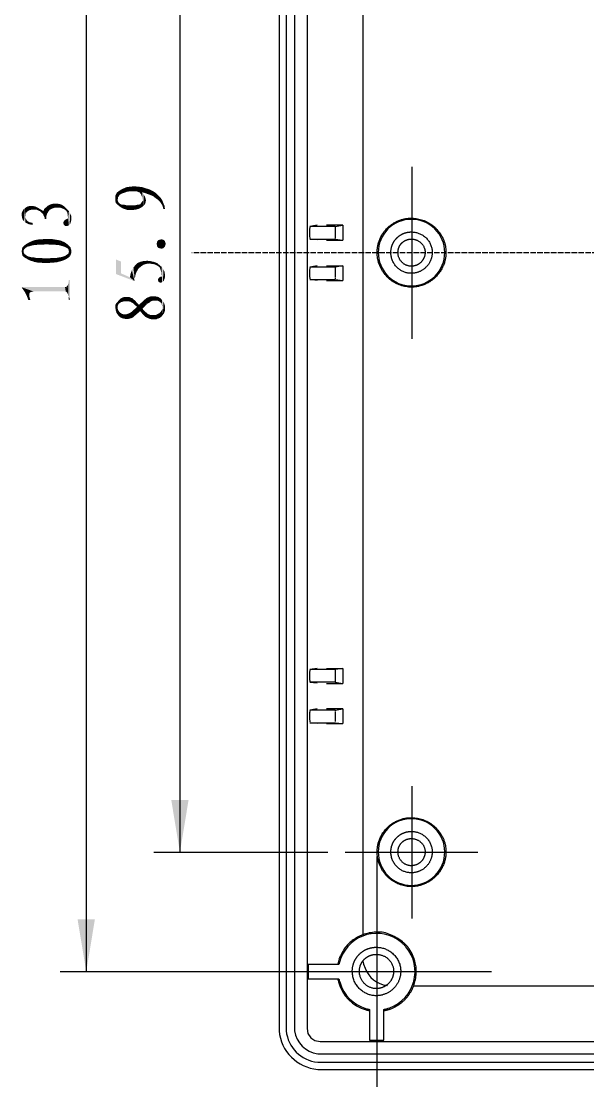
# Model space of a CAD drawing. Header units: millimetres. Extents: x 67 to 592, y -195 to 280.
# Drawn here: x 464.6 to 505.2, y -0.4 to 75.9 of the extents above; entities that cross this region are included whole.
import ezdxf

# ---------------------------------------------------------------- set-up
doc = ezdxf.new("R2010")
doc.units = ezdxf.units.MM
doc.linetypes.add('PDF_IMPORT', pattern=[1, 0.8, -0.2])
doc.layers.add('PDF_图层 1', color=7, linetype='Continuous', true_color=0x231f20)

msp = doc.modelspace()

# ---------------------------------------------------------------- linework, layer by layer
at = {"layer": 'PDF_图层 1', "color": 7, "lineweight": -3}
for points in [[(485.99, 115.828), (485.623, 115.744), (485.341, 115.546), (485.116, 115.236), (485.059, 114.897), (485.059, 3.768)], [(469.228, 110.834), (469.228, 59.333), (469.228, 7.832)], [(489.066, 108.181), (489.066, 10.484)], [(475.944, 102.283), (475.944, 59.333), (475.944, 16.382)], [(492.566, 65.484), (492.566, 64.074), (492.566, 59.333), (492.566, 54.563), (492.566, 53.181)], [(485.793, 61.308), (485.257, 61.223)], [(487.063, 61.223), (485.257, 61.223)], [(487.063, 61.223), (487.627, 61.308), (486.442, 61.308)], [(487.063, 61.195), (487.063, 61.139)], [(487.063, 61.139), (487.063, 61.082)], [(487.063, 61.082), (487.063, 61.026)], [(487.627, 61.308), (487.627, 60.236)], [(485.793, 60.264), (485.257, 60.32), (487.063, 60.32)], [(487.063, 61.026), (487.063, 60.941)], [(487.063, 60.941), (487.063, 60.856)], [(487.063, 60.857), (487.063, 60.772)], [(487.063, 60.772), (487.063, 60.687)], [(487.063, 60.687), (487.063, 60.602)], [(487.063, 60.603), (487.063, 60.518)], [(487.063, 60.518), (487.063, 60.461)], [(487.063, 60.461), (487.063, 60.405)], [(487.063, 60.405), (487.063, 60.349)], [(487.063, 60.32), (487.627, 60.236)], [(486.442, 60.236), (487.627, 60.236)], [(485.257, 58.204), (485.228, 58.119), (485.228, 58.035), (485.228, 57.95), (485.228, 57.865), (485.228, 57.781), (485.228, 57.696), (485.228, 57.639), (485.257, 57.555)], [(485.793, 58.401), (485.257, 58.317)], [(487.063, 58.317), (485.257, 58.317)], [(485.257, 58.289), (485.257, 58.232)], [(486.442, 58.401), (487.627, 58.401), (487.063, 58.317)], [(487.063, 58.289), (487.063, 58.232)], [(487.063, 58.204), (487.063, 58.119)], [(487.063, 58.119), (487.063, 58.034)], [(487.063, 58.035), (487.063, 57.95)], [(487.627, 58.401), (487.627, 57.357)], [(485.257, 57.527), (485.257, 57.47)], [(485.793, 57.357), (485.257, 57.414), (487.063, 57.414)], [(486.442, 57.357), (487.627, 57.357)], [(487.063, 57.95), (487.063, 57.865)], [(487.063, 57.865), (487.063, 57.78)], [(487.063, 57.781), (487.063, 57.696)], [(487.063, 57.696), (487.063, 57.611)], [(487.063, 57.611), (487.063, 57.555)], [(487.063, 57.527), (487.063, 57.47)], [(487.063, 57.414), (487.627, 57.357)], [(485.793, 29.561), (485.257, 29.476)], [(487.063, 29.476), (485.257, 29.476)], [(486.442, 29.561), (487.627, 29.561), (487.627, 28.489)], [(487.627, 29.561), (487.063, 29.476)], [(487.063, 29.448), (487.063, 29.391)], [(487.063, 29.391), (487.063, 29.335)], [(487.063, 29.335), (487.063, 29.279)], [(487.063, 29.279), (487.063, 29.194)], [(487.063, 29.194), (487.063, 29.109)], [(487.063, 29.109), (487.063, 29.025)], [(487.063, 29.025), (487.063, 28.94)], [(487.063, 28.573), (485.257, 28.573), (485.793, 28.517)], [(486.442, 28.488), (487.627, 28.488)], [(487.063, 28.94), (487.063, 28.855)], [(487.063, 28.855), (487.063, 28.771)], [(487.063, 28.771), (487.063, 28.714)], [(487.063, 28.714), (487.063, 28.658)], [(487.063, 28.658), (487.063, 28.601)], [(487.063, 28.573), (487.627, 28.489)], [(485.257, 26.457), (485.228, 26.372), (485.228, 26.287), (485.228, 26.203), (485.228, 26.118), (485.228, 26.033), (485.228, 25.949), (485.228, 25.892), (485.257, 25.808)], [(485.793, 26.654), (485.257, 26.57)], [(487.063, 26.569), (485.257, 26.569)], [(485.257, 26.541), (485.257, 26.485)], [(487.627, 26.654), (486.442, 26.654)], [(487.063, 26.57), (487.627, 26.654), (487.627, 25.61)], [(487.063, 26.541), (487.063, 26.485)], [(487.063, 26.457), (487.063, 26.372)], [(487.063, 26.372), (487.063, 26.287)], [(487.063, 26.287), (487.063, 26.203)], [(487.063, 26.203), (487.063, 26.118)], [(487.063, 26.118), (487.063, 26.033)], [(487.063, 26.033), (487.063, 25.949)], [(485.257, 25.779), (485.257, 25.723)], [(485.793, 25.61), (485.257, 25.666), (487.063, 25.666)], [(486.442, 25.61), (487.627, 25.61)], [(487.063, 25.949), (487.063, 25.864)], [(487.063, 25.864), (487.063, 25.808)], [(487.063, 25.808), (487.063, 25.751)], [(487.063, 25.666), (487.627, 25.61)], [(492.566, 21.123), (492.566, 16.382)], [(486.555, 16.382), (474.081, 16.382)], [(492.566, 16.382), (487.796, 16.382)], [(490.054, 16.072), (490.054, 12.827)], [(497.306, 16.382), (492.566, 16.382), (492.566, 11.641)], [(490.054, 12.827), (490.054, 7.832)], [(483.817, 7.832), (467.365, 7.832)], [(490.054, 7.832), (485.059, 7.832), (481.814, 7.832)], [(487.345, 8.34), (485.144, 8.34)], [(485.144, 8.34), (485.144, 7.324)], [(498.294, 7.832), (495.049, 7.832), (490.054, 7.832), (490.054, 2.837), (490.054, -0.408)], [(485.144, 7.324), (487.345, 7.324)], [(492.707, 6.816), (530.408, 6.816)], [(489.546, 5.123), (489.546, 2.922)], [(485.059, 3.768), (485.116, 3.401), (485.341, 3.091), (485.623, 2.893), (485.99, 2.837), (537.124, 2.837)], [(489.546, 2.921), (490.562, 2.921)], [(486.047, 0.833), (537.04, 0.833)]]:
    msp.add_lwpolyline(points, dxfattribs=at)
for points in [[(483.563, 114.812), (483.563, 3.824), (483.563, 3.599, 0.356875), (485.821, 1.341), (486.047, 1.341)], [(484.156, 114.812), (484.156, 3.824), (484.156, 3.599, 0.325847), (485.821, 1.934), (486.047, 1.934)], [(486.047, 1.341), (537.04, 1.341), (537.294, 1.341, 0.35711), (539.551, 3.599), (539.551, 3.825)]]:
    msp.add_lwpolyline(points, format="xyb", dxfattribs=at)
for points in [[(492.537, 56.962, 0.414706), (494.936, 59.361, 0.417147), (492.537, 61.731, 0.419643), (490.167, 59.361, 0.417147)], [(492.537, 14.012, 0.414706), (494.936, 16.411, 0.417147), (492.537, 18.781, 0.419643), (490.167, 16.411, 0.417147)]]:
    msp.add_lwpolyline(points, format="xyb", close=True, dxfattribs=at)
at = {"layer": 'PDF_图层 1', "color": 7, "linetype": 'PDF_IMPORT', "lineweight": -3, "ltscale": 0.490833}
msp.add_lwpolyline([(546.296, 59.333), (476.791, 59.333)], dxfattribs=at)
at = {"layer": 'PDF_图层 1', "color": 7, "lineweight": -3}
for centre in [(488.417, 60.772), (488.417, 29.025)]:
    msp.add_arc(centre, 3.189, 172.37185, 187.62815, dxfattribs=at)
for points, knots in [([(483.055, 114.812), (483.055, 77.816), (483.055, 40.82), (483.055, 3.824), (483.055, 3.749), (483.055, 3.674), (483.055, 3.599), (483.166, 2.149), (484.368, 0.937), (485.821, 0.833), (485.896, 0.833), (485.971, 0.833), (486.047, 0.833)], [0, 0, 0, 0, 1, 1, 1, 2, 2, 2, 3, 3, 3, 4, 4, 4, 4]), ([(490.562, 2.922), (490.562, 3.655), (490.562, 4.389), (490.562, 5.123), (490.637, 5.142), (490.712, 5.16), (490.788, 5.179), (490.853, 5.198), (490.919, 5.217), (490.985, 5.236), (492.767, 5.886), (493.412, 8.166), (492.142, 9.61), (492.095, 9.666), (492.048, 9.723), (492.001, 9.779), (491.945, 9.826), (491.888, 9.873), (491.832, 9.92), (490.347, 11.163), (488.159, 10.566), (487.458, 8.763), (487.439, 8.697), (487.42, 8.631), (487.401, 8.566), (487.382, 8.49), (487.364, 8.415), (487.345, 8.34)], [0, 0, 0, 0, 1, 1, 1, 2, 2, 2, 3, 3, 3, 4, 4, 4, 5, 5, 5, 6, 6, 6, 7, 7, 7, 8, 8, 8, 9, 9, 9, 9]), ([(489.066, 8.594), (489.076, 8.518), (489.085, 8.443), (489.095, 8.368), (489.413, 7.522), (489.718, 7.163), (490.59, 6.872), (490.665, 6.863), (490.741, 6.853), (490.816, 6.844)], [0, 0, 0, 0, 1, 1, 1, 2, 2, 2, 3, 3, 3, 3]), ([(487.26, 7.324), (487.279, 7.248), (487.298, 7.173), (487.317, 7.098), (487.567, 6.152), (488.333, 5.333), (489.292, 5.094), (489.367, 5.076), (489.443, 5.057), (489.518, 5.038)], [0, 0, 0, 0, 1, 1, 1, 2, 2, 2, 3, 3, 3, 3]), ([(487.345, 7.324), (487.364, 7.248), (487.382, 7.173), (487.401, 7.098), (487.722, 6.088), (488.31, 5.5), (489.32, 5.179), (489.395, 5.16), (489.471, 5.141), (489.546, 5.123)], [0, 0, 0, 0, 1, 1, 1, 2, 2, 2, 3, 3, 3, 3]), ([(486.047, 1.934), (503.044, 1.934), (520.042, 1.934), (537.04, 1.934), (537.124, 1.934), (537.209, 1.934), (537.294, 1.934), (538.128, 2.063), (538.853, 2.743), (538.93, 3.599), (538.94, 3.674), (538.949, 3.749), (538.959, 3.824)], [0, 0, 0, 0, 1, 1, 1, 2, 2, 2, 3, 3, 3, 4, 4, 4, 4])]:
    msp.add_open_spline(points, degree=3, knots=knots, dxfattribs=at)
for points, weights, knots in [([(492.537, 56.877), (493.985, 56.89), (495.008, 57.914), (495.021, 59.361), (495.021, 60.715), (493.892, 61.816), (492.537, 61.816), (491.1, 61.815), (490.083, 60.798), (490.082, 59.361), (490.082, 58.006), (491.183, 56.877), (492.537, 56.877)], [1, 0.808849557521, 0.808849557521, 1, 1, 1, 1, 0.805076142132, 0.805076142132, 1, 1, 1, 1], [0, 0, 0, 0, 1.553275, 1.553275, 1.553275, 2.553275, 2.553275, 2.553275, 4.122635, 4.122635, 4.122635, 5.122635, 5.122635, 5.122635, 5.122635]), ([(492.537, 57.865), (493.41, 57.871), (494.027, 58.488), (494.033, 59.361), (494.033, 60.179), (493.356, 60.828), (492.537, 60.828), (492.142, 60.831), (491.776, 60.681), (491.497, 60.401), (491.217, 60.122), (491.067, 59.756), (491.07, 59.361), (491.07, 58.542), (491.719, 57.865), (492.537, 57.865)], [1, 0.807819016244, 0.807819016244, 1, 1, 1, 1, 0.948367447276, 0.948367447276, 1, 0.948367447276, 0.948367447276, 1, 1, 1, 1], [0, 0, 0, 0, 1.557681, 1.557681, 1.557681, 2.557681, 2.557681, 2.557681, 3.349993, 3.349993, 3.349993, 4.142304, 4.142304, 4.142304, 5.142304, 5.142304, 5.142304, 5.142304]), ([(492.537, 58.373), (493.112, 58.38), (493.518, 58.786), (493.525, 59.361), (493.525, 59.897), (493.073, 60.32), (492.537, 60.32), (492.279, 60.322), (492.039, 60.224), (491.856, 60.042), (491.674, 59.859), (491.576, 59.619), (491.578, 59.361), (491.578, 58.825), (492.001, 58.373), (492.537, 58.373)], [1, 0.810407457664, 0.810407457664, 1, 1, 1, 1, 0.948181586224, 0.948181586224, 1, 0.948181586224, 0.948181586224, 1, 1, 1, 1], [0, 0, 0, 0, 1.546595, 1.546595, 1.546595, 2.546595, 2.546595, 2.546595, 3.340351, 3.340351, 3.340351, 4.134106, 4.134106, 4.134106, 5.134106, 5.134106, 5.134106, 5.134106]), ([(492.537, 13.927), (493.985, 13.94), (495.008, 14.963), (495.021, 16.411), (495.021, 17.765), (493.892, 18.866), (492.537, 18.866), (491.1, 18.865), (490.083, 17.848), (490.082, 16.411), (490.082, 15.056), (491.183, 13.927), (492.537, 13.927)], [1, 0.808849557521, 0.808849557521, 1, 1, 1, 1, 0.80507614213, 0.80507614213, 1, 1, 1, 1], [0, 0, 0, 0, 1.553275, 1.553275, 1.553275, 2.553275, 2.553275, 2.553275, 4.122635, 4.122635, 4.122635, 5.122635, 5.122635, 5.122635, 5.122635]), ([(492.537, 14.915), (493.41, 14.921), (494.027, 15.538), (494.033, 16.411), (494.033, 17.229), (493.356, 17.878), (492.537, 17.878), (492.142, 17.881), (491.776, 17.731), (491.497, 17.451), (491.217, 17.172), (491.067, 16.806), (491.07, 16.411), (491.07, 15.592), (491.719, 14.915), (492.537, 14.915)], [1, 0.807819016247, 0.807819016247, 1, 1, 1, 1, 0.948367447277, 0.948367447277, 1, 0.948367447277, 0.948367447277, 1, 1, 1, 1], [0, 0, 0, 0, 1.557681, 1.557681, 1.557681, 2.557681, 2.557681, 2.557681, 3.349993, 3.349993, 3.349993, 4.142304, 4.142304, 4.142304, 5.142304, 5.142304, 5.142304, 5.142304]), ([(492.537, 15.423), (493.112, 15.43), (493.518, 15.836), (493.525, 16.411), (493.525, 16.947), (493.073, 17.37), (492.537, 17.37), (492.279, 17.372), (492.039, 17.274), (491.856, 17.091), (491.674, 16.909), (491.576, 16.669), (491.578, 16.411), (491.578, 15.874), (492.001, 15.423), (492.537, 15.423)], [1, 0.810407457653, 0.810407457653, 1, 1, 1, 1, 0.948181586225, 0.948181586225, 1, 0.948181586225, 0.948181586225, 1, 1, 1, 1], [0, 0, 0, 0, 1.546595, 1.546595, 1.546595, 2.546595, 2.546595, 2.546595, 3.340351, 3.340351, 3.340351, 4.134106, 4.134106, 4.134106, 5.134106, 5.134106, 5.134106, 5.134106]), ([(490.562, 5.038), (490.637, 5.057), (490.712, 5.076), (490.788, 5.094), (490.863, 5.113), (490.938, 5.132), (491.013, 5.151), (491.906, 5.476), (492.548, 6.176), (492.794, 7.093), (493.041, 8.01), (492.836, 8.937), (492.227, 9.666), (492.17, 9.722), (492.114, 9.779), (492.057, 9.835), (492.001, 9.882), (491.945, 9.929), (491.888, 9.976), (490.405, 11.276), (488.067, 10.66), (487.373, 8.791), (487.335, 8.641), (487.298, 8.49), (487.26, 8.34)], [1, 1, 1, 1, 1, 1, 1, 0.924806731427, 0.924806731427, 1, 0.924806731427, 0.924806731427, 1, 1, 1, 1, 1, 1, 1, 1, 1, 1, 1, 1, 1], [0, 0, 0, 0, 1, 1, 1, 2, 2, 2, 2.959068, 2.959068, 2.959068, 3.918135, 3.918135, 3.918135, 4.918135, 4.918135, 4.918135, 5.918135, 5.918135, 5.918135, 6.918135, 6.918135, 6.918135, 7.918135, 7.918135, 7.918135, 7.918135]), ([(490.026, 6.11), (491.048, 6.115), (491.77, 6.838), (491.775, 7.86), (491.775, 8.819), (490.985, 9.581), (490.026, 9.581), (489.562, 9.584), (489.133, 9.408), (488.805, 9.08), (488.477, 8.753), (488.301, 8.324), (488.304, 7.86), (488.304, 6.9), (489.066, 6.11), (490.026, 6.11)], [1, 0.807086833178, 0.807086833178, 1, 1, 1, 1, 0.948419207505, 0.948419207505, 1, 0.948419207505, 0.948419207505, 1, 1, 1, 1], [0, 0, 0, 0, 1.560805, 1.560805, 1.560805, 2.560805, 2.560805, 2.560805, 3.352715, 3.352715, 3.352715, 4.144624, 4.144624, 4.144624, 5.144624, 5.144624, 5.144624, 5.144624]), ([(490.026, 6.618), (490.749, 6.625), (491.261, 7.136), (491.267, 7.86), (491.267, 8.537), (490.703, 9.073), (490.026, 9.073), (489.699, 9.076), (489.396, 8.952), (489.165, 8.721), (488.934, 8.489), (488.81, 8.187), (488.812, 7.86), (488.812, 7.183), (489.348, 6.618), (490.026, 6.618)], [1, 0.808849557526, 0.808849557526, 1, 1, 1, 1, 0.948293992199, 0.948293992199, 1, 0.948293992199, 0.948293992199, 1, 1, 1, 1], [0, 0, 0, 0, 1.553275, 1.553275, 1.553275, 2.553275, 2.553275, 2.553275, 3.346157, 3.346157, 3.346157, 4.13904, 4.13904, 4.13904, 5.13904, 5.13904, 5.13904, 5.13904])]:
    msp.add_rational_spline(points, weights, degree=3, knots=knots, dxfattribs=at)
at = {"layer": 'PDF_图层 1', "color": 7, "transparency": 33554559}
for points in [[(471.316, 63.424), (471.344, 62.917), (471.373, 63.537)], [(471.316, 63.424), (471.316, 63.227), (471.344, 62.917)], [(471.373, 63.537), (471.344, 62.917), (471.429, 62.832)], [(471.429, 63.65), (471.372, 63.538), (471.429, 62.832)], [(471.57, 63.763), (471.429, 63.65), (471.57, 63.396)], [(471.486, 63.086), (471.429, 63.65), (471.513, 62.747)], [(471.429, 63.65), (471.429, 62.832), (471.513, 62.747)], [(471.486, 63.17), (471.429, 63.65), (471.486, 63.086)], [(471.429, 63.65), (471.485, 63.17), (471.513, 63.255)], [(471.513, 63.34), (471.429, 63.65), (471.513, 63.255)], [(471.429, 63.65), (471.513, 63.34), (471.57, 63.396)], [(471.74, 63.876), (471.57, 63.763), (471.74, 63.565)], [(471.57, 63.763), (471.57, 63.396), (471.598, 63.453)], [(471.57, 63.763), (471.598, 63.453), (471.655, 63.509)], [(471.57, 63.763), (471.655, 63.509), (471.74, 63.566)], [(471.739, 63.876), (471.824, 63.594), (471.937, 63.96)], [(471.74, 63.876), (471.74, 63.565), (471.824, 63.594)], [(471.937, 63.96), (471.824, 63.594), (471.993, 63.65)], [(472.134, 64.045), (471.937, 63.96), (472.134, 63.706)], [(471.937, 63.96), (471.993, 63.65), (472.134, 63.706)], [(472.134, 64.045), (472.304, 63.735), (472.388, 64.073)], [(472.134, 64.045), (472.134, 63.706), (472.304, 63.735)], [(472.388, 64.073), (472.304, 63.735), (472.473, 63.735)], [(472.388, 64.073), (472.614, 63.735), (472.67, 64.102)], [(472.388, 64.073), (472.473, 63.735), (472.614, 63.735)], [(472.67, 64.102), (472.614, 63.735), (472.755, 63.735)], [(472.67, 64.102), (472.755, 63.735), (472.84, 63.735)], [(472.67, 64.102), (472.84, 63.735), (472.924, 63.706)], [(472.67, 64.102), (472.924, 63.706), (472.953, 64.074)], [(472.953, 64.073), (472.924, 63.707), (472.981, 63.678)], [(472.953, 64.073), (472.981, 63.678), (473.066, 63.65)], [(472.953, 64.073), (473.066, 63.65), (473.094, 63.594)], [(472.953, 64.073), (473.094, 63.594), (473.15, 63.538)], [(472.953, 64.073), (473.15, 63.538), (473.207, 63.396)], [(472.953, 64.073), (473.207, 63.396), (473.235, 63.678)], [(473.235, 64.045), (472.953, 64.073), (473.235, 63.679)], [(473.235, 63.678), (473.207, 63.396), (473.263, 63.227)], [(473.235, 64.045), (473.235, 63.679), (473.32, 63.65)], [(473.235, 64.045), (473.32, 63.65), (473.433, 63.622)], [(473.235, 64.045), (473.433, 63.622), (473.489, 63.96)], [(473.235, 63.678), (473.263, 63.227), (473.32, 62.691)], [(473.235, 63.678), (473.32, 62.691), (473.348, 63.509)], [(473.348, 63.509), (473.32, 62.691), (473.404, 62.775)], [(473.348, 63.509), (473.404, 62.775), (473.433, 63.368)], [(473.433, 63.368), (473.404, 62.775), (473.46, 62.86)], [(473.489, 63.96), (473.433, 63.622), (473.574, 63.565)], [(473.461, 63.283), (473.433, 63.368), (473.461, 62.86)], [(473.489, 63.96), (473.574, 63.565), (473.743, 63.509)], [(473.489, 63.96), (473.743, 63.509), (473.771, 63.876)], [(473.771, 63.876), (473.743, 63.509), (473.884, 63.453)], [(473.771, 63.876), (473.884, 63.453), (473.997, 63.763)], [(473.997, 63.763), (473.884, 63.453), (474.054, 63.368)], [(473.997, 63.763), (474.054, 63.368), (474.194, 63.255)], [(473.997, 63.763), (474.194, 63.255), (474.223, 63.622)], [(474.223, 63.622), (474.195, 63.255), (474.364, 63.142)], [(474.223, 63.622), (474.364, 63.142), (474.392, 63.453)], [(474.392, 63.453), (474.364, 63.142), (474.505, 63.001)], [(474.392, 63.453), (474.505, 63.001), (474.561, 63.283)], [(464.825, 62.522), (464.91, 62.183), (464.938, 62.606)], [(464.938, 62.606), (464.91, 62.183), (464.967, 62.268)], [(464.938, 62.606), (464.967, 62.268), (465.051, 62.324)], [(465.051, 62.663), (464.939, 62.606), (465.051, 62.324)], [(465.051, 62.663), (465.136, 62.38), (465.193, 62.691)], [(465.051, 62.663), (465.051, 62.324), (465.136, 62.38)], [(465.192, 62.691), (465.135, 62.38), (465.249, 62.409)], [(465.192, 62.691), (465.249, 62.409), (465.362, 62.437)], [(465.362, 62.691), (465.192, 62.691), (465.362, 62.437)], [(465.362, 62.691), (465.362, 62.437), (465.503, 62.437)], [(465.362, 62.691), (465.503, 62.437), (465.559, 62.663)], [(465.559, 62.663), (465.502, 62.437), (465.644, 62.437)], [(465.559, 62.663), (465.644, 62.437), (465.729, 62.578)], [(466.293, 62.55), (466.378, 61.985), (466.406, 62.634)], [(466.406, 62.634), (466.378, 61.985), (466.434, 62.154)], [(466.406, 62.634), (466.434, 62.154), (466.491, 62.719)], [(466.491, 62.719), (466.434, 62.154), (466.519, 62.295)], [(466.603, 62.775), (466.491, 62.719), (466.603, 62.409)], [(466.491, 62.719), (466.518, 62.295), (466.603, 62.408)], [(466.603, 62.775), (466.716, 62.465), (466.745, 62.832)], [(466.603, 62.775), (466.603, 62.409), (466.716, 62.465)], [(466.745, 62.832), (466.716, 62.465), (466.829, 62.521)], [(466.745, 62.832), (466.829, 62.521), (466.914, 62.86)], [(466.914, 62.86), (466.829, 62.522), (466.999, 62.578)], [(466.914, 62.86), (466.999, 62.578), (467.111, 62.86)], [(467.111, 62.86), (466.999, 62.578), (467.139, 62.578)], [(467.111, 62.86), (467.139, 62.578), (467.309, 62.578)], [(467.309, 62.832), (467.111, 62.86), (467.309, 62.578)], [(467.309, 62.832), (467.309, 62.578), (467.422, 62.55)], [(467.309, 62.832), (467.422, 62.55), (467.478, 62.775)], [(467.478, 62.775), (467.422, 62.549), (467.563, 62.493)], [(467.478, 62.775), (467.563, 62.493), (467.648, 62.663)], [(467.648, 62.663), (467.563, 62.493), (467.676, 62.437)], [(467.648, 62.663), (467.676, 62.437), (467.789, 62.352)], [(467.648, 62.663), (467.789, 62.352), (467.817, 62.493)], [(471.316, 63.227), (471.316, 63.029), (471.344, 62.916)], [(471.513, 63.001), (471.485, 63.086), (471.513, 62.747)], [(471.57, 62.917), (471.513, 63.001), (471.655, 62.634)], [(471.513, 63.001), (471.513, 62.747), (471.655, 62.634)], [(471.626, 62.86), (471.57, 62.917), (471.655, 62.634)], [(471.626, 62.86), (471.655, 62.634), (471.711, 62.803)], [(471.711, 62.803), (471.655, 62.634), (471.824, 62.522)], [(471.824, 62.775), (471.711, 62.803), (471.824, 62.522)], [(471.965, 62.775), (471.824, 62.775), (471.993, 62.465)], [(471.824, 62.775), (471.824, 62.522), (471.993, 62.465)], [(471.965, 62.775), (471.993, 62.465), (472.078, 62.747)], [(472.078, 62.747), (471.993, 62.465), (472.163, 62.409)], [(472.078, 62.747), (472.163, 62.409), (472.275, 62.747)], [(472.275, 62.747), (472.163, 62.409), (472.388, 62.409)], [(472.275, 62.747), (472.388, 62.409), (472.445, 62.747)], [(472.445, 62.747), (472.388, 62.409), (472.614, 62.409)], [(472.614, 62.747), (472.445, 62.747), (472.614, 62.409)], [(472.755, 62.747), (472.614, 62.747), (472.812, 62.437)], [(472.614, 62.747), (472.614, 62.409), (472.812, 62.437)], [(472.755, 62.747), (472.812, 62.437), (472.868, 62.775)], [(472.868, 62.775), (472.812, 62.437), (473.01, 62.493)], [(472.981, 62.775), (472.869, 62.775), (473.009, 62.493)], [(472.981, 62.775), (473.009, 62.493), (473.066, 62.803)], [(473.066, 62.803), (473.009, 62.493), (473.178, 62.578)], [(473.122, 62.832), (473.066, 62.804), (473.178, 62.578)], [(473.15, 62.888), (473.122, 62.832), (473.178, 62.578)], [(473.15, 62.888), (473.178, 62.578), (473.207, 62.973)], [(473.207, 62.973), (473.178, 62.578), (473.32, 62.691)], [(473.263, 63.057), (473.206, 62.973), (473.32, 62.691)], [(473.263, 63.227), (473.263, 63.142), (473.32, 62.691)], [(473.263, 63.142), (473.263, 63.057), (473.32, 62.691)], [(473.461, 63.283), (473.461, 62.86), (473.489, 62.973)], [(473.489, 63.199), (473.461, 63.283), (473.489, 62.973)], [(473.489, 63.199), (473.489, 62.973), (473.517, 63.086)], [(474.562, 63.283), (474.505, 63.001), (474.618, 62.832)], [(474.561, 63.283), (474.618, 62.832), (474.674, 63.114)], [(474.674, 63.114), (474.618, 62.832), (474.702, 62.691)], [(474.674, 63.114), (474.702, 62.691), (474.759, 62.465)], [(474.759, 62.888), (474.674, 63.114), (474.759, 62.465)], [(474.844, 62.691), (474.759, 62.888), (474.872, 62.465)], [(474.759, 62.888), (474.759, 62.465), (474.872, 62.465)], [(464.628, 62.268), (464.6, 62.183), (464.628, 61.844)], [(464.6, 62.183), (464.6, 62.014), (464.628, 61.844)], [(464.684, 62.352), (464.628, 62.268), (464.684, 61.675)], [(464.628, 62.268), (464.628, 61.844), (464.656, 61.76)], [(464.628, 62.268), (464.656, 61.76), (464.685, 61.675)], [(464.741, 62.465), (464.684, 62.352), (464.769, 61.59)], [(464.684, 62.352), (464.684, 61.675), (464.769, 61.59)], [(464.741, 62.465), (464.769, 61.59), (464.825, 62.522)], [(464.825, 62.522), (464.769, 61.59), (464.854, 61.506)], [(464.825, 62.522), (464.854, 61.506), (464.882, 61.872)], [(464.882, 62.098), (464.825, 62.522), (464.882, 61.985)], [(464.825, 62.522), (464.882, 62.098), (464.91, 62.183)], [(464.882, 61.985), (464.825, 62.521), (464.882, 61.872)], [(464.882, 61.872), (464.854, 61.506), (464.967, 61.449)], [(464.91, 61.788), (464.882, 61.872), (464.967, 61.449)], [(465.729, 62.578), (465.644, 62.437), (465.756, 62.38)], [(465.729, 62.578), (465.756, 62.38), (465.898, 62.324)], [(465.729, 62.578), (465.898, 62.324), (465.926, 62.465)], [(465.926, 62.465), (465.898, 62.324), (466.011, 62.211)], [(465.926, 62.465), (466.011, 62.211), (466.124, 62.126)], [(465.926, 62.465), (466.124, 62.126), (466.152, 62.324)], [(466.152, 62.324), (466.124, 62.126), (466.18, 61.985)], [(466.152, 62.324), (466.18, 61.985), (466.208, 62.465)], [(466.208, 62.465), (466.18, 61.985), (466.237, 61.872)], [(466.208, 62.465), (466.237, 61.872), (466.293, 62.55)], [(466.293, 62.55), (466.237, 61.872), (466.378, 61.76)], [(466.237, 61.872), (466.237, 61.76), (466.378, 61.76)], [(466.378, 61.985), (466.293, 62.55), (466.378, 61.759)], [(467.817, 62.493), (467.789, 62.352), (467.873, 62.211)], [(467.817, 62.493), (467.873, 62.211), (467.986, 62.324)], [(467.873, 62.211), (467.901, 62.014), (467.986, 62.324)], [(467.901, 62.014), (467.929, 61.788), (467.986, 62.324)], [(467.986, 62.324), (467.929, 61.788), (467.986, 61.308)], [(467.986, 62.324), (467.986, 61.308), (468.043, 61.364)], [(467.986, 62.324), (468.043, 61.364), (468.071, 62.155)], [(468.071, 62.155), (468.043, 61.364), (468.099, 61.449)], [(468.071, 62.155), (468.099, 61.449), (468.127, 61.562)], [(468.071, 62.155), (468.127, 61.562), (468.155, 61.675)], [(468.155, 61.816), (468.071, 62.155), (468.155, 61.675)], [(468.155, 61.985), (468.071, 62.155), (468.155, 61.816)], [(464.938, 61.703), (464.91, 61.788), (464.967, 61.449)], [(464.938, 61.703), (464.967, 61.449), (464.995, 61.646)], [(464.995, 61.647), (464.967, 61.449), (465.079, 61.393)], [(465.051, 61.59), (464.995, 61.647), (465.079, 61.393)], [(465.051, 61.59), (465.079, 61.393), (465.136, 61.533)], [(465.136, 61.534), (465.079, 61.392), (465.221, 61.364)], [(465.136, 61.534), (465.221, 61.364), (465.249, 61.506)], [(465.249, 61.506), (465.221, 61.364), (465.39, 61.336)], [(465.39, 61.477), (465.249, 61.506), (465.39, 61.336)], [(467.591, 61.534), (467.619, 61.364), (467.648, 61.618)], [(467.591, 61.534), (467.591, 61.449), (467.619, 61.364)], [(467.648, 61.618), (467.619, 61.364), (467.676, 61.308)], [(467.676, 61.675), (467.648, 61.618), (467.676, 61.308)], [(467.732, 61.703), (467.676, 61.675), (467.732, 61.252)], [(467.676, 61.675), (467.676, 61.308), (467.732, 61.252)], [(467.817, 61.76), (467.732, 61.703), (467.845, 61.252)], [(467.732, 61.703), (467.732, 61.252), (467.845, 61.252)], [(467.93, 61.788), (467.817, 61.76), (467.93, 61.28)], [(467.817, 61.76), (467.845, 61.252), (467.873, 61.252)], [(467.817, 61.76), (467.873, 61.252), (467.93, 61.279)], [(467.93, 61.788), (467.93, 61.28), (467.986, 61.308)], [(466.18, 60.32), (465.983, 60.292), (466.18, 59.925)], [(466.18, 60.32), (466.18, 59.925), (466.377, 59.954)], [(466.378, 60.32), (466.18, 60.32), (466.378, 59.954)], [(466.378, 60.32), (466.378, 59.954), (466.575, 59.925)], [(466.575, 60.32), (466.378, 60.32), (466.575, 59.925)], [(466.575, 60.32), (466.575, 59.925), (466.745, 59.925)], [(466.575, 60.32), (466.745, 59.925), (466.772, 60.32)], [(466.773, 60.32), (466.745, 59.925), (466.914, 59.925)], [(466.773, 60.32), (466.914, 59.925), (466.942, 60.292)], [(464.628, 59.643), (464.6, 59.446), (464.628, 59.248)], [(464.656, 59.727), (464.628, 59.643), (464.656, 59.135)], [(464.628, 59.643), (464.628, 59.248), (464.656, 59.135)], [(464.769, 59.84), (464.656, 59.728), (464.769, 59.559)], [(464.741, 59.502), (464.656, 59.728), (464.741, 59.445)], [(464.741, 59.361), (464.656, 59.727), (464.769, 59.022)], [(464.656, 59.727), (464.656, 59.135), (464.769, 59.022)], [(464.741, 59.445), (464.656, 59.727), (464.741, 59.361)], [(464.656, 59.727), (464.741, 59.502), (464.769, 59.559)], [(464.91, 59.953), (464.769, 59.841), (464.91, 59.699)], [(464.769, 59.84), (464.769, 59.559), (464.797, 59.615)], [(464.769, 59.84), (464.797, 59.615), (464.854, 59.672)], [(464.769, 59.84), (464.854, 59.672), (464.91, 59.699)], [(464.91, 59.953), (465.052, 59.784), (465.108, 60.066)], [(464.91, 59.953), (464.91, 59.699), (464.967, 59.756)], [(464.91, 59.953), (464.967, 59.756), (465.052, 59.784)], [(465.108, 60.066), (465.051, 59.784), (465.164, 59.812)], [(465.108, 60.066), (465.164, 59.812), (465.221, 60.123)], [(465.221, 60.123), (465.164, 59.812), (465.277, 59.841)], [(465.221, 60.123), (465.277, 59.841), (465.362, 60.179)], [(465.362, 60.179), (465.277, 59.84), (465.389, 59.869)], [(465.362, 60.179), (465.39, 59.869), (465.503, 60.236)], [(465.503, 60.236), (465.39, 59.869), (465.531, 59.897)], [(465.644, 60.264), (465.503, 60.236), (465.644, 59.897)], [(465.503, 60.236), (465.531, 59.897), (465.644, 59.897)], [(465.813, 60.292), (465.644, 60.264), (465.813, 59.926)], [(465.644, 60.264), (465.644, 59.897), (465.813, 59.926)], [(465.813, 60.292), (465.813, 59.926), (465.983, 59.926)], [(465.983, 60.292), (465.813, 60.292), (465.983, 59.926)], [(465.983, 60.292), (465.983, 59.926), (466.18, 59.926)], [(466.942, 60.292), (466.914, 59.926), (467.083, 59.897)], [(466.942, 60.292), (467.083, 59.897), (467.111, 60.264)], [(467.111, 60.264), (467.083, 59.897), (467.224, 59.897)], [(467.111, 60.264), (467.224, 59.897), (467.281, 60.236)], [(467.281, 60.236), (467.224, 59.897), (467.337, 59.869)], [(467.281, 60.236), (467.337, 59.869), (467.422, 60.208)], [(467.422, 60.207), (467.337, 59.869), (467.422, 59.841)], [(467.534, 60.151), (467.422, 60.208), (467.534, 59.812)], [(467.422, 60.207), (467.422, 59.841), (467.534, 59.812)], [(467.676, 60.094), (467.534, 60.151), (467.704, 59.756)], [(467.534, 60.151), (467.534, 59.812), (467.704, 59.756)], [(467.676, 60.094), (467.704, 59.756), (467.788, 60.01)], [(467.788, 60.01), (467.704, 59.756), (467.817, 59.699)], [(467.788, 60.01), (467.817, 59.699), (467.873, 59.953)], [(467.873, 59.953), (467.817, 59.699), (467.901, 59.643)], [(467.873, 59.953), (467.901, 59.643), (467.958, 59.558)], [(467.958, 59.869), (467.873, 59.953), (467.958, 59.558)], [(467.958, 59.869), (467.958, 59.558), (467.986, 59.445)], [(467.958, 59.869), (467.986, 59.445), (468.042, 59.079)], [(468.042, 59.784), (467.958, 59.869), (468.042, 59.079)], [(468.042, 59.784), (468.042, 59.079), (468.099, 59.163)], [(468.099, 59.727), (468.042, 59.784), (468.099, 59.163)], [(468.099, 59.727), (468.099, 59.163), (468.127, 59.248)], [(468.127, 59.615), (468.099, 59.727), (468.127, 59.248)], [(468.127, 59.615), (468.127, 59.248), (468.155, 59.333)], [(468.155, 59.445), (468.127, 59.615), (468.155, 59.333)], [(468.155, 59.53), (468.127, 59.615), (468.155, 59.445)], [(474.308, 60.123), (474.279, 59.981), (474.308, 59.812)], [(474.336, 60.179), (474.307, 60.123), (474.336, 59.756)], [(474.308, 60.123), (474.308, 59.812), (474.335, 59.756)], [(474.392, 60.236), (474.335, 60.179), (474.392, 59.7)], [(474.336, 60.179), (474.336, 59.756), (474.392, 59.699)], [(474.392, 60.236), (474.449, 59.671), (474.477, 60.264)], [(474.392, 60.236), (474.392, 59.7), (474.449, 59.671)], [(474.477, 60.264), (474.449, 59.672), (474.561, 59.643)], [(474.562, 60.292), (474.476, 60.264), (474.562, 59.643)], [(474.674, 60.292), (474.561, 60.292), (474.674, 59.643)], [(474.562, 60.292), (474.562, 59.643), (474.674, 59.643)], [(474.674, 60.292), (474.674, 59.643), (474.759, 59.672)], [(474.759, 60.264), (474.674, 60.292), (474.759, 59.672)], [(474.759, 60.264), (474.759, 59.672), (474.815, 59.728)], [(474.759, 60.264), (474.815, 59.728), (474.844, 60.207)], [(474.844, 60.207), (474.815, 59.727), (474.872, 59.784)], [(474.872, 60.151), (474.844, 60.208), (474.872, 59.784)], [(474.872, 60.151), (474.872, 59.784), (474.9, 59.897)], [(474.9, 60.066), (474.872, 60.151), (474.9, 59.897)], [(474.9, 60.066), (474.9, 59.897), (474.928, 59.981)], [(464.769, 59.305), (464.741, 59.361), (464.769, 59.022)], [(464.797, 59.248), (464.769, 59.305), (464.91, 58.937)], [(464.769, 59.305), (464.769, 59.022), (464.91, 58.938)], [(464.854, 59.22), (464.797, 59.248), (464.91, 58.938)], [(464.91, 59.163), (464.854, 59.22), (464.91, 58.937)], [(464.967, 59.135), (464.91, 59.163), (465.108, 58.824)], [(464.91, 59.163), (464.91, 58.937), (465.108, 58.825)], [(465.051, 59.078), (464.967, 59.135), (465.108, 58.825)], [(465.051, 59.078), (465.108, 58.825), (465.164, 59.051)], [(465.164, 59.051), (465.108, 58.824), (465.221, 58.768)], [(465.164, 59.051), (465.221, 58.768), (465.277, 59.022)], [(465.277, 59.022), (465.221, 58.768), (465.362, 58.74)], [(465.277, 59.022), (465.362, 58.74), (465.389, 59.022)], [(465.39, 59.022), (465.362, 58.74), (465.502, 58.684)], [(465.39, 59.022), (465.503, 58.684), (465.531, 58.994)], [(465.531, 58.994), (465.503, 58.683), (465.643, 58.655)], [(465.644, 58.966), (465.531, 58.994), (465.644, 58.655)], [(465.644, 58.966), (465.644, 58.655), (465.813, 58.627)], [(465.813, 58.966), (465.644, 58.966), (465.813, 58.627)], [(465.813, 58.966), (465.813, 58.627), (465.983, 58.627)], [(465.983, 58.966), (465.813, 58.966), (465.983, 58.627)], [(465.983, 58.966), (465.983, 58.627), (466.18, 58.599)], [(466.18, 58.938), (465.983, 58.966), (466.18, 58.599)], [(466.18, 58.938), (466.18, 58.599), (466.377, 58.599)], [(466.378, 58.938), (466.18, 58.938), (466.378, 58.599)], [(466.575, 58.938), (466.378, 58.938), (466.772, 58.627)], [(466.378, 58.938), (466.378, 58.599), (466.773, 58.627)], [(466.745, 58.966), (466.575, 58.938), (466.772, 58.627)], [(466.745, 58.966), (466.772, 58.627), (466.914, 58.966)], [(466.914, 58.966), (466.772, 58.627), (467.111, 58.655)], [(467.083, 58.966), (466.914, 58.966), (467.111, 58.655)], [(467.083, 58.966), (467.111, 58.655), (467.224, 58.994)], [(467.224, 58.994), (467.111, 58.655), (467.422, 58.74)], [(467.337, 59.022), (467.224, 58.994), (467.422, 58.74)], [(467.422, 59.022), (467.337, 59.022), (467.422, 58.74)], [(467.534, 59.051), (467.422, 59.022), (467.676, 58.824)], [(467.422, 59.022), (467.422, 58.74), (467.676, 58.825)], [(467.534, 59.051), (467.676, 58.824), (467.704, 59.107)], [(467.704, 59.107), (467.676, 58.825), (467.788, 58.881)], [(467.704, 59.107), (467.788, 58.881), (467.817, 59.192)], [(467.817, 59.192), (467.789, 58.881), (467.873, 58.938)], [(467.817, 59.192), (467.873, 58.938), (467.901, 59.248)], [(467.901, 59.248), (467.873, 58.937), (467.958, 58.994)], [(467.958, 59.305), (467.901, 59.248), (467.958, 58.994)], [(467.986, 59.445), (467.958, 59.304), (468.043, 59.079)], [(467.958, 59.305), (467.958, 58.994), (468.042, 59.078)], [(471.711, 58.712), (471.373, 58.853), (471.711, 57.865)], [(471.373, 58.853), (471.373, 57.809), (471.711, 57.865)], [(472.501, 58.091), (472.416, 57.865), (472.699, 57.301)], [(472.614, 58.289), (472.502, 58.091), (472.699, 57.3)], [(472.755, 58.458), (472.614, 58.289), (472.755, 57.724)], [(472.699, 57.47), (472.614, 58.289), (472.699, 57.301)], [(472.614, 58.289), (472.699, 57.47), (472.727, 57.583)], [(472.614, 58.289), (472.727, 57.583), (472.756, 57.724)], [(472.896, 58.599), (472.755, 58.458), (472.896, 58.063)], [(472.755, 58.458), (472.755, 57.724), (472.783, 57.837)], [(472.755, 58.458), (472.783, 57.837), (472.84, 57.978)], [(472.755, 58.458), (472.84, 57.978), (472.897, 58.062)], [(472.896, 58.599), (473.037, 58.26), (473.094, 58.684)], [(472.896, 58.599), (472.896, 58.063), (472.953, 58.176)], [(472.896, 58.599), (472.953, 58.176), (473.037, 58.26)], [(473.094, 58.684), (473.037, 58.26), (473.178, 58.373)], [(473.094, 58.684), (473.178, 58.373), (473.32, 58.74)], [(473.32, 58.74), (473.178, 58.373), (473.348, 58.486)], [(473.32, 58.74), (473.545, 58.542), (473.602, 58.768)], [(473.32, 58.74), (473.348, 58.486), (473.545, 58.542)], [(473.602, 58.768), (473.545, 58.542), (473.743, 58.571)], [(473.602, 58.768), (473.743, 58.571), (473.828, 58.74)], [(473.828, 58.74), (473.743, 58.57), (473.912, 58.542)], [(473.828, 58.74), (473.912, 58.542), (474.082, 58.683)], [(474.082, 58.684), (473.912, 58.542), (474.109, 58.514)], [(474.082, 58.684), (474.109, 58.514), (474.251, 58.458)], [(474.082, 58.684), (474.251, 58.458), (474.308, 58.599)], [(474.308, 58.599), (474.251, 58.458), (474.392, 58.373)], [(474.307, 58.599), (474.392, 58.373), (474.449, 58.317)], [(474.307, 58.599), (474.449, 58.317), (474.477, 58.458)], [(474.477, 58.458), (474.449, 58.316), (474.505, 58.26)], [(474.477, 58.458), (474.505, 58.26), (474.533, 58.176)], [(474.477, 58.458), (474.533, 58.176), (474.562, 58.091)], [(474.477, 58.458), (474.561, 58.091), (474.589, 58.006)], [(474.477, 58.458), (474.618, 57.893), (474.646, 58.316)], [(474.646, 58.317), (474.618, 57.893), (474.646, 57.639)], [(474.646, 58.317), (474.646, 57.639), (474.674, 57.244)], [(474.646, 58.317), (474.674, 57.244), (474.731, 57.273)], [(474.646, 58.317), (474.731, 57.273), (474.759, 58.147)], [(474.759, 58.147), (474.731, 57.273), (474.787, 57.329)], [(474.759, 58.147), (474.787, 57.329), (474.815, 57.414)], [(474.759, 58.147), (474.815, 57.414), (474.844, 57.47)], [(474.844, 57.978), (474.759, 58.147), (474.844, 57.47)], [(467.958, 57.273), (467.93, 57.16), (467.958, 56.229)], [(467.958, 57.385), (467.958, 57.273), (468.071, 55.974)], [(468.071, 57.385), (467.958, 57.385), (468.071, 55.974)], [(467.958, 57.273), (467.958, 56.229), (468.071, 55.975)], [(471.711, 57.865), (472.699, 57.301), (471.372, 57.809)], [(471.711, 57.865), (472.36, 57.583), (472.699, 57.301)], [(472.416, 57.865), (472.36, 57.583), (472.699, 57.301)], [(474.392, 57.47), (474.364, 57.414), (474.392, 57.301)], [(474.42, 57.527), (474.392, 57.47), (474.42, 57.244)], [(474.392, 57.47), (474.392, 57.301), (474.42, 57.244)], [(474.477, 57.583), (474.42, 57.527), (474.477, 57.216)], [(474.42, 57.527), (474.42, 57.244), (474.477, 57.216)], [(474.477, 57.583), (474.505, 57.216), (474.533, 57.611)], [(474.477, 57.583), (474.477, 57.216), (474.505, 57.216)], [(474.533, 57.611), (474.505, 57.216), (474.561, 57.188)], [(474.533, 57.611), (474.618, 57.216), (474.646, 57.639)], [(474.533, 57.611), (474.561, 57.188), (474.618, 57.216)], [(474.618, 57.893), (474.618, 57.781), (474.646, 57.639)], [(474.646, 57.639), (474.618, 57.216), (474.674, 57.244)], [(474.844, 57.978), (474.844, 57.47), (474.872, 57.611)], [(474.872, 57.781), (474.844, 57.978), (474.872, 57.611)], [(464.571, 56.878), (465.164, 56.454), (465.221, 56.511)], [(464.571, 56.878), (465.221, 56.511), (465.306, 56.539)], [(464.571, 56.878), (465.306, 56.539), (465.446, 56.567)], [(464.571, 56.878), (465.446, 56.567), (467.704, 56.878)], [(465.164, 56.454), (465.136, 56.369), (464.571, 56.877)], [(465.136, 56.37), (464.741, 56.652), (464.572, 56.878)], [(464.741, 56.652), (464.882, 56.426), (465.136, 56.37)], [(467.704, 56.878), (465.446, 56.567), (467.76, 56.567)], [(467.76, 56.878), (467.704, 56.878), (467.76, 56.567)], [(467.76, 56.878), (467.788, 56.539), (467.817, 56.906)], [(467.76, 56.878), (467.76, 56.567), (467.788, 56.539)], [(467.817, 56.906), (467.789, 56.539), (467.845, 56.511)], [(467.873, 56.962), (467.817, 56.906), (467.873, 56.454)], [(467.817, 56.906), (467.845, 56.511), (467.873, 56.454)], [(467.901, 57.019), (467.873, 56.962), (467.901, 56.398)], [(467.873, 56.962), (467.873, 56.454), (467.901, 56.398)], [(467.901, 57.019), (467.901, 56.398), (467.93, 56.313)], [(467.93, 57.103), (467.902, 57.019), (467.93, 56.313)], [(467.93, 57.16), (467.93, 57.103), (467.958, 56.228)], [(467.93, 57.103), (467.93, 56.313), (467.958, 56.229)], [(464.882, 56.426), (464.995, 56.172), (465.136, 56.37)], [(464.995, 56.172), (465.079, 55.946), (465.136, 56.37)], [(465.136, 56.37), (465.079, 55.946), (465.164, 56.144)], [(465.164, 56.144), (465.079, 55.946), (465.221, 55.946)], [(467.958, 56.228), (467.958, 56.116), (468.071, 55.974)], [(467.958, 56.115), (467.958, 55.974), (468.071, 55.974)], [(471.401, 55.749), (471.344, 55.664), (471.401, 55.015)], [(471.486, 55.834), (471.401, 55.749), (471.486, 55.523)], [(471.401, 55.749), (471.401, 55.015), (471.486, 54.902)], [(471.486, 55.326), (471.401, 55.749), (471.486, 54.902)], [(471.486, 55.439), (471.401, 55.749), (471.486, 55.326)], [(471.486, 55.523), (471.401, 55.749), (471.486, 55.439)], [(471.57, 55.946), (471.485, 55.834), (471.57, 55.693)], [(471.485, 55.834), (471.513, 55.607), (471.57, 55.692)], [(471.486, 55.834), (471.486, 55.523), (471.513, 55.607)], [(471.57, 55.946), (471.655, 55.749), (471.683, 56.059)], [(471.57, 55.946), (471.57, 55.693), (471.655, 55.749)], [(471.683, 56.059), (471.655, 55.749), (471.739, 55.805)], [(471.683, 56.059), (471.74, 55.805), (471.796, 56.116)], [(471.796, 56.115), (471.739, 55.805), (471.852, 55.834)], [(471.937, 56.172), (471.796, 56.115), (471.937, 55.861)], [(471.796, 56.115), (471.852, 55.834), (471.937, 55.861)], [(471.937, 56.172), (471.937, 55.861), (472.021, 55.861)], [(471.937, 56.172), (472.021, 55.861), (472.05, 56.172)], [(472.05, 56.172), (472.022, 55.861), (472.219, 55.861)], [(472.163, 56.172), (472.05, 56.172), (472.219, 55.861)], [(472.162, 56.172), (472.219, 55.861), (472.304, 56.172)], [(472.304, 56.172), (472.219, 55.861), (472.388, 55.834)], [(472.304, 56.172), (472.388, 55.834), (472.416, 56.115)], [(472.416, 56.115), (472.389, 55.834), (472.473, 55.777)], [(472.416, 56.115), (472.473, 55.777), (472.529, 56.088)], [(472.529, 56.087), (472.473, 55.777), (472.586, 55.721)], [(472.529, 56.087), (472.586, 55.721), (472.614, 56.003)], [(472.614, 56.003), (472.586, 55.721), (472.699, 55.607)], [(472.614, 56.003), (472.699, 55.607), (472.727, 55.918)], [(472.727, 55.918), (472.699, 55.607), (472.869, 55.467)], [(472.868, 55.749), (472.727, 55.918), (472.868, 55.467)], [(472.868, 55.749), (472.868, 55.467), (472.896, 54.987)], [(472.868, 55.749), (472.896, 54.987), (473.01, 55.072)], [(473.009, 55.607), (472.868, 55.749), (473.009, 55.072)], [(473.235, 55.805), (473.122, 55.72), (473.235, 54.987)], [(473.235, 55.805), (473.263, 55.325), (473.32, 55.89)], [(473.235, 55.805), (473.235, 54.987), (473.263, 55.325)], [(473.32, 55.89), (473.263, 55.325), (473.404, 55.467)], [(473.404, 55.974), (473.32, 55.89), (473.404, 55.467)], [(473.489, 56.031), (473.404, 55.974), (473.517, 55.607)], [(473.404, 55.974), (473.404, 55.467), (473.517, 55.608)], [(473.489, 56.031), (473.517, 55.607), (473.545, 56.088)], [(473.545, 56.087), (473.518, 55.607), (473.658, 55.721)], [(473.602, 56.115), (473.545, 56.088), (473.658, 55.72)], [(473.658, 56.144), (473.601, 56.116), (473.658, 55.72)], [(473.743, 56.172), (473.658, 56.144), (473.771, 55.777)], [(473.658, 56.144), (473.658, 55.72), (473.771, 55.777)], [(473.743, 56.172), (473.771, 55.777), (473.799, 56.2)], [(473.799, 56.2), (473.772, 55.777), (473.827, 55.834)], [(473.941, 56.228), (473.799, 56.2), (473.941, 55.89)], [(473.799, 56.2), (473.827, 55.834), (473.941, 55.89)], [(473.941, 56.228), (473.941, 55.89), (474.082, 55.918)], [(474.082, 56.228), (473.941, 56.228), (474.082, 55.918)], [(474.082, 56.228), (474.082, 55.918), (474.194, 55.918)], [(474.082, 56.228), (474.194, 55.918), (474.251, 56.2)], [(474.251, 56.2), (474.194, 55.918), (474.308, 55.918)], [(474.251, 56.2), (474.307, 55.918), (474.392, 55.89)], [(474.392, 56.172), (474.251, 56.2), (474.392, 55.89)], [(474.392, 56.172), (474.392, 55.89), (474.477, 55.834)], [(474.392, 56.172), (474.477, 55.834), (474.533, 56.087)], [(474.533, 56.087), (474.476, 55.834), (474.561, 55.777)], [(474.533, 56.087), (474.561, 55.777), (474.618, 55.721)], [(474.533, 56.087), (474.618, 55.721), (474.646, 55.636)], [(474.646, 55.974), (474.533, 56.087), (474.646, 55.636)], [(474.646, 55.974), (474.646, 55.636), (474.674, 55.523)], [(474.646, 55.974), (474.674, 55.523), (474.731, 54.902)], [(474.646, 55.974), (474.731, 54.902), (474.759, 55.833)], [(474.759, 55.834), (474.731, 54.902), (474.815, 55.015)], [(474.815, 55.72), (474.759, 55.833), (474.815, 55.015)], [(471.344, 55.664), (471.316, 55.58), (471.344, 55.213)], [(471.316, 55.58), (471.316, 55.41), (471.344, 55.213)], [(471.344, 55.664), (471.344, 55.213), (471.372, 55.128)], [(471.344, 55.664), (471.372, 55.128), (471.401, 55.015)], [(471.513, 55.24), (471.486, 55.326), (471.57, 54.789)], [(471.486, 55.326), (471.486, 54.902), (471.57, 54.789)], [(471.57, 55.156), (471.513, 55.24), (471.57, 54.789)], [(471.626, 55.072), (471.57, 55.156), (471.683, 54.705)], [(471.57, 55.156), (471.57, 54.789), (471.683, 54.705)], [(471.626, 55.072), (471.683, 54.705), (471.711, 55.015)], [(471.711, 55.015), (471.683, 54.704), (471.796, 54.648)], [(471.796, 54.959), (471.711, 55.015), (471.796, 54.648)], [(471.796, 54.959), (471.796, 54.648), (471.937, 54.62)], [(471.88, 54.93), (471.796, 54.958), (471.937, 54.62)], [(472.191, 54.959), (472.078, 54.93), (472.219, 54.592)], [(472.191, 54.959), (472.219, 54.592), (472.275, 54.987)], [(472.275, 54.987), (472.219, 54.591), (472.332, 54.62)], [(472.275, 54.987), (472.332, 54.62), (472.388, 55.043)], [(472.388, 55.043), (472.332, 54.62), (472.445, 54.648)], [(472.388, 55.043), (472.445, 54.648), (472.473, 55.1)], [(472.473, 55.1), (472.445, 54.648), (472.53, 54.676)], [(472.473, 55.1), (472.558, 54.704), (472.586, 55.212)], [(472.473, 55.1), (472.53, 54.676), (472.558, 54.704)], [(472.586, 55.213), (472.558, 54.705), (472.614, 54.733)], [(472.727, 55.326), (472.586, 55.213), (472.727, 54.845)], [(472.586, 55.213), (472.614, 54.733), (472.67, 54.789)], [(472.586, 55.213), (472.67, 54.789), (472.727, 54.846)], [(472.727, 55.326), (472.812, 54.902), (472.869, 55.467)], [(472.727, 55.326), (472.727, 54.845), (472.812, 54.902)], [(472.868, 55.467), (472.812, 54.902), (472.896, 54.987)], [(473.009, 55.607), (473.094, 55.156), (473.122, 55.72)], [(473.009, 55.607), (473.009, 55.072), (473.094, 55.156)], [(473.122, 55.72), (473.094, 55.156), (473.235, 54.987)], [(473.263, 55.326), (473.235, 54.987), (473.376, 54.845)], [(473.263, 55.326), (473.376, 54.845), (473.404, 55.156)], [(473.404, 55.156), (473.376, 54.845), (473.489, 54.733)], [(473.404, 55.156), (473.489, 54.733), (473.545, 55.043)], [(473.545, 55.043), (473.489, 54.733), (473.602, 54.676)], [(473.545, 55.043), (473.602, 54.676), (473.63, 54.959)], [(473.63, 54.959), (473.602, 54.676), (473.743, 54.62)], [(473.715, 54.93), (473.63, 54.958), (473.743, 54.62)], [(474.364, 54.959), (474.279, 54.902), (474.364, 54.62)], [(474.477, 55.015), (474.364, 54.958), (474.505, 54.676)], [(474.364, 54.959), (474.364, 54.62), (474.505, 54.676)], [(474.477, 55.015), (474.505, 54.676), (474.561, 55.1)], [(474.562, 55.1), (474.505, 54.676), (474.618, 54.761)], [(474.618, 55.184), (474.561, 55.1), (474.618, 54.761)], [(474.674, 55.297), (474.618, 55.184), (474.731, 54.902)], [(474.618, 55.184), (474.618, 54.761), (474.73, 54.902)], [(474.674, 55.523), (474.674, 55.41), (474.731, 54.902)], [(474.674, 55.41), (474.674, 55.297), (474.731, 54.902)], [(474.815, 55.72), (474.815, 55.015), (474.872, 55.184)], [(474.872, 55.353), (474.815, 55.72), (474.872, 55.184)], [(474.872, 55.551), (474.815, 55.72), (474.872, 55.354)], [(471.88, 54.93), (471.937, 54.62), (471.993, 54.93)], [(471.993, 54.93), (471.937, 54.62), (472.05, 54.592)], [(471.993, 54.93), (472.05, 54.592), (472.078, 54.93)], [(472.078, 54.93), (472.05, 54.592), (472.219, 54.592)], [(473.715, 54.93), (473.743, 54.62), (473.772, 54.902)], [(473.771, 54.902), (473.743, 54.62), (473.828, 54.591)], [(473.828, 54.874), (473.771, 54.902), (473.828, 54.592)], [(473.941, 54.874), (473.828, 54.874), (473.968, 54.563)], [(473.828, 54.874), (473.828, 54.592), (473.969, 54.563)], [(473.941, 54.874), (473.968, 54.563), (474.054, 54.874)], [(474.054, 54.874), (473.969, 54.563), (474.081, 54.563)], [(474.054, 54.874), (474.081, 54.563), (474.166, 54.874)], [(474.166, 54.874), (474.082, 54.563), (474.223, 54.563)], [(474.166, 54.874), (474.223, 54.563), (474.279, 54.902)], [(474.279, 54.902), (474.222, 54.563), (474.363, 54.62)], [(475.944, 16.382), (476.565, 20.136), (475.323, 20.136)], [(469.228, 7.832), (469.849, 11.585), (468.607, 11.585)]]:
    msp.add_solid(points, dxfattribs=at)
at = {"layer": 'PDF_图层 1', "color": 7, "lineweight": -3, "transparency": 33554559}
for points in [[(485.257, 61.223), (485.257, 61.195), (485.285, 61.223), (485.285, 61.195)], [(485.257, 61.223), (485.257, 61.195), (485.285, 61.223), (485.285, 61.195)], [(487.063, 61.223), (487.063, 61.167), (487.091, 61.223), (487.091, 61.167)], [(485.257, 60.349), (485.257, 60.32), (485.285, 60.349), (485.285, 60.32)], [(485.257, 60.349), (485.257, 60.32), (485.285, 60.349), (485.285, 60.32)], [(487.063, 60.349), (487.063, 60.292), (487.091, 60.349), (487.091, 60.292)], [(485.257, 58.317), (485.257, 58.288), (485.285, 58.317), (485.285, 58.288)], [(485.257, 58.317), (485.257, 58.288), (485.285, 58.317), (485.285, 58.288)], [(485.257, 58.232), (485.257, 58.204), (485.285, 58.232), (485.285, 58.204)], [(487.063, 58.317), (487.063, 58.26), (487.091, 58.317), (487.091, 58.26)], [(487.063, 58.204), (487.063, 58.176), (487.091, 58.204), (487.091, 58.176)], [(485.257, 57.555), (485.257, 57.527), (485.285, 57.555), (485.285, 57.527)], [(485.257, 57.47), (485.257, 57.414), (485.285, 57.47), (485.285, 57.414)], [(487.063, 57.527), (487.063, 57.498), (487.091, 57.527), (487.091, 57.498)], [(487.063, 57.442), (487.063, 57.385), (487.091, 57.442), (487.091, 57.385)], [(485.257, 29.476), (485.257, 29.448), (485.285, 29.476), (485.285, 29.448)], [(485.257, 29.476), (485.257, 29.448), (485.285, 29.476), (485.285, 29.448)], [(487.063, 29.476), (487.063, 29.42), (487.091, 29.476), (487.091, 29.42)], [(485.257, 28.601), (485.257, 28.573), (485.285, 28.601), (485.285, 28.573)], [(485.257, 28.601), (485.257, 28.573), (485.285, 28.601), (485.285, 28.573)], [(487.063, 28.601), (487.063, 28.545), (487.091, 28.601), (487.091, 28.545)], [(485.257, 26.57), (485.257, 26.541), (485.285, 26.57), (485.285, 26.541)], [(485.257, 26.57), (485.257, 26.541), (485.285, 26.57), (485.285, 26.541)], [(485.257, 26.485), (485.257, 26.457), (485.285, 26.485), (485.285, 26.457)], [(487.063, 26.57), (487.063, 26.513), (487.091, 26.57), (487.091, 26.513)], [(487.063, 26.457), (487.063, 26.428), (487.091, 26.457), (487.091, 26.428)], [(485.257, 25.808), (485.257, 25.779), (485.285, 25.808), (485.285, 25.779)], [(485.257, 25.723), (485.257, 25.667), (485.285, 25.723), (485.285, 25.667)], [(487.063, 25.723), (487.063, 25.638), (487.091, 25.723), (487.091, 25.638)]]:
    msp.add_solid(points, dxfattribs=at)

doc.saveas('drawing.dxf')
